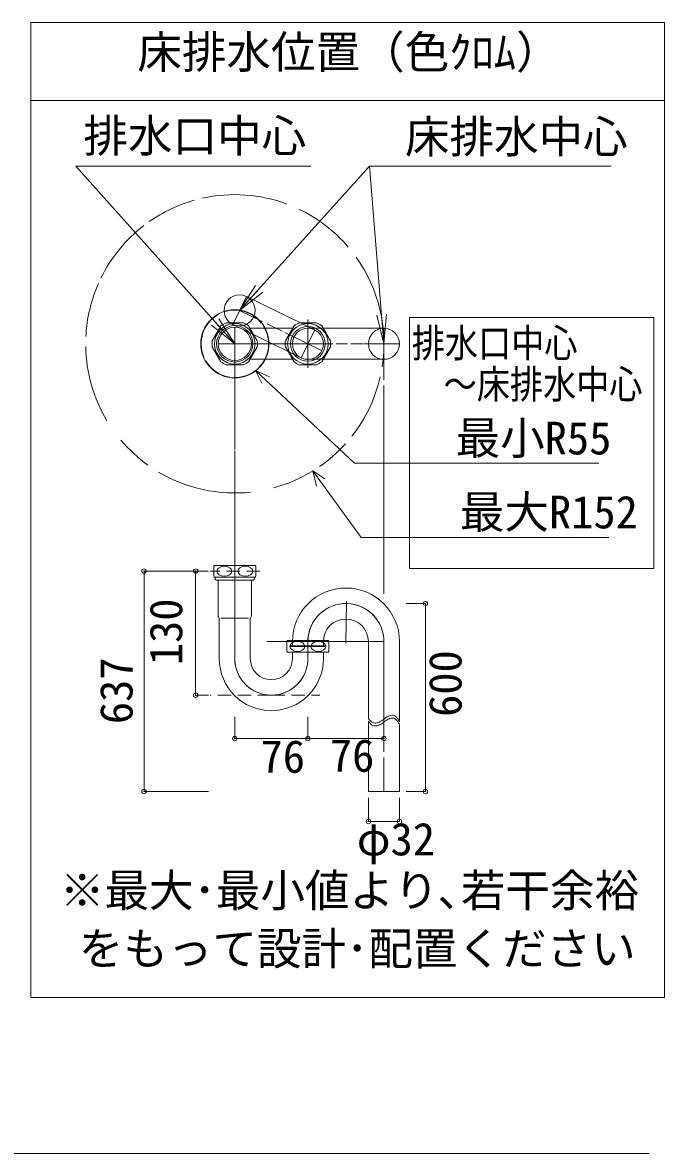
# Model space of a CAD drawing. Units: millimetres, scale not verified. Extents: x -1002 to 1009, y -687 to 676.
# Drawn here: x 721 to 1009, y -687 to -180 of the extents above; entities that cross this region are included whole.
import ezdxf
from ezdxf.enums import TextEntityAlignment as Align

# ---------------------------------------------------------------- set-up
doc = ezdxf.new("R2010")
doc.units = ezdxf.units.MM
doc.header["$LTSCALE"] = 5
doc.header["$PDMODE"] = 32
doc.header["$PDSIZE"] = 2
doc.linetypes.add('DASHED1', pattern=[1.8, 1.2, -0.6])
doc.layers.add('F-0', color=7, linetype='Continuous', lineweight=15)
doc.styles.add('ＭＳ ゴシック', font='')
doc.styles.get('ＭＳ ゴシック').set_extended_font_data('MS Gothic')

msp = doc.modelspace()

# ---------------------------------------------------------------- linework, layer by layer
at = {"layer": 'F-0'}
for p, q in [((724.516, -179.667), (724.516, -617.167)), ((1008.891, -179.667), (724.516, -179.667)), ((1008.891, -617.167), (1008.891, -179.667)), ((724.516, -214.667), (1008.891, -214.667)), ((744.669, -244.09), (850.23, -244.09)), ((816.071, -323.801), (744.669, -244.09)), ((818.218, -308.832), (876.575, -244.09)), ((876.575, -244.09), (985.024, -244.09)), ((876.575, -244.09), (905.004, -244.09)), ((883.009, -323.801), (876.575, -244.09)), ((818.218, -308.832), (825.38, -297.618)), ((818.218, -308.832), (827.005, -299.083)), ((821.269, -302.58), (815.166, -315.083)), ((818.218, -308.832), (828.63, -300.547)), ((821.269, -302.58), (851.935, -317.55)), ((828.42, -313.812), (818.218, -308.832)), ((816.071, -323.801), (807.314, -314.025)), ((816.071, -323.801), (808.944, -312.565)), ((819.943, -314.395), (812.2, -314.395)), ((852.756, -314.395), (845.012, -314.395)), ((848.884, -334.566), (848.884, -312.844)), ((883.009, -323.801), (879.773, -310.895)), ((883.009, -323.801), (881.953, -310.719)), ((883.009, -323.801), (884.133, -310.543)), ((894.452, -312.026), (894.452, -424.591)), ((894.452, -312.026), (1004.126, -312.026)), ((1004.126, -312.026), (1004.126, -424.591)), ((816.071, -323.801), (805.685, -315.484)), ((809.861, -315.745), (805.99, -322.451)), ((816.071, -316.364), (816.071, -334.566)), ((816.071, -316.366), (816.071, -331.239)), ((826.153, -322.451), (822.282, -315.745)), ((842.039, -316.845), (822.917, -316.845)), ((837.268, -318.131), (830.541, -314.847)), ((855.321, -326.943), (838.469, -318.717)), ((842.674, -315.745), (838.802, -322.451)), ((851.935, -317.55), (845.832, -330.052)), ((848.884, -332.442), (848.884, -315.16)), ((848.884, -316.845), (883.009, -316.845)), ((858.966, -322.451), (855.094, -315.745)), ((883.009, -330.757), (883.009, -316.845)), ((816.071, -323.801), (808.51, -323.801)), ((808.634, -323.801), (832.478, -323.801)), ((816.071, -323.801), (860.03, -323.801)), ((832.478, -323.801), (860.095, -323.801)), ((861.644, -323.801), (866.66, -323.801)), ((868.101, -323.801), (873.635, -323.801)), ((874.212, -323.801), (889.965, -323.801)), ((874.212, -323.801), (889.965, -323.801)), ((883.009, -323.801), (883.009, -340.141)), ((805.99, -325.151), (809.861, -331.857)), ((822.282, -331.857), (826.153, -325.151)), ((838.802, -325.151), (842.674, -331.857)), ((855.094, -331.857), (858.966, -325.151)), ((812.2, -333.207), (819.943, -333.207)), ((816.071, -331.239), (816.071, -343.823)), ((816.071, -371.147), (816.071, -334.566)), ((822.917, -330.757), (842.039, -330.757)), ((845.012, -333.207), (852.756, -333.207)), ((883.009, -330.757), (848.884, -330.757)), ((825.367, -335.722), (828.154, -341.526)), ((825.367, -335.722), (831.591, -338.57)), ((825.367, -335.722), (869.847, -377.322)), ((883.009, -342.516), (883.009, -359.614)), ((883.009, -343.655), (883.009, -360.785)), ((816.071, -351.413), (816.071, -370.54)), ((883.009, -360.346), (883.009, -392.997)), ((883.009, -363.421), (883.009, -393.582)), ((816.071, -377.827), (816.071, -401.508)), ((874.368, -377.322), (869.847, -377.322)), ((979.402, -377.322), (874.368, -377.322)), ((851.14, -380.817), (852.767, -387.643)), ((851.14, -380.817), (856.428, -384.422)), ((851.14, -380.817), (872.862, -410.751)), ((883.009, -393.436), (883.009, -401.049)), ((883.009, -397.243), (883.009, -419.059)), ((816.071, -404.848), (816.071, -465.584)), ((883.009, -405.284), (883.009, -434.656)), ((983.982, -410.751), (872.862, -410.751)), ((775.342, -425.763), (775.342, -524.677)), ((775.342, -425.763), (804.231, -425.763)), ((798.497, -425.763), (798.497, -481.455)), ((798.497, -425.763), (804.231, -425.763)), ((806.665, -423.588), (806.665, -428.109)), ((806.984, -423.223), (825.159, -423.223)), ((825.478, -428.109), (825.478, -423.588)), ((883.009, -424.622), (883.009, -435.949)), ((894.452, -424.591), (1004.126, -424.591)), ((825.15, -428.473), (806.984, -428.473)), ((806.984, -428.473), (806.993, -428.473)), ((806.984, -428.473), (806.993, -428.473)), ((807.321, -428.473), (807.321, -429.509)), ((808.634, -429.859), (808.634, -436.987)), ((824.471, -429.859), (816.071, -429.859)), ((823.509, -436.987), (823.509, -429.859)), ((824.821, -429.509), (824.471, -429.859)), ((824.821, -429.509), (824.821, -428.473)), ((825.15, -428.473), (825.159, -428.473)), ((808.634, -436.987), (808.634, -445.929)), ((816.071, -465.048), (816.071, -439.219)), ((823.509, -445.929), (823.509, -436.987)), ((866.179, -439.372), (865.938, -458.141)), ((901.62, -440.341), (892.957, -440.341)), ((901.62, -440.341), (901.62, -524.677)), ((809.057, -446.849), (808.728, -446.279)), ((823.415, -446.279), (823.086, -446.849)), ((809.115, -447.068), (809.115, -454.402)), ((809.855, -446.95), (816.071, -446.95)), ((816.071, -446.95), (822.288, -446.95)), ((823.028, -465.048), (823.028, -447.068)), ((809.115, -454.402), (809.115, -465.048)), ((848.893, -465.048), (848.893, -456.619)), ((883.018, -457.392), (830.384, -457.392)), ((839.478, -457.32), (839.478, -461.84)), ((839.797, -456.955), (857.971, -456.955)), ((841.118, -459.58), (841.118, -459.317)), ((841.118, -459.317), (848.884, -459.317)), ((841.49, -459.58), (841.118, -459.58)), ((856.65, -459.58), (841.49, -459.58)), ((841.928, -457.392), (841.928, -458.88)), ((848.884, -465.013), (848.884, -457.392)), ((848.884, -459.317), (856.65, -459.317)), ((855.84, -458.88), (855.84, -457.392)), ((856.65, -459.58), (856.65, -459.317)), ((858.29, -461.84), (858.29, -457.32)), ((876.053, -457.392), (876.053, -491.865)), ((883.009, -457.392), (883.009, -481.313)), ((883.009, -457.392), (883.009, -476.677)), ((889.965, -493.389), (889.965, -457.392)), ((857.962, -462.205), (839.797, -462.205)), ((839.797, -462.205), (839.806, -462.205)), ((841.928, -462.398), (841.928, -465.048)), ((855.84, -465.048), (855.84, -462.398)), ((798.497, -481.455), (804.231, -481.455)), ((883.009, -480.947), (883.009, -506.814)), ((816.071, -500.942), (816.071, -491.132)), ((848.893, -500.942), (848.893, -491.132)), ((883.009, -500.942), (883.009, -491.132)), ((876.053, -493.177), (876.053, -510.375)), ((816.071, -500.942), (848.893, -500.942)), ((848.893, -500.942), (883.009, -500.942)), ((876.053, -510.375), (876.053, -524.677)), ((883.009, -509.498), (883.009, -524.677)), ((775.342, -524.677), (804.231, -524.677)), ((876.053, -538.139), (876.053, -527.513)), ((889.965, -538.139), (889.965, -527.513)), ((901.62, -524.677), (892.957, -524.677)), ((876.053, -538.139), (889.965, -538.139)), ((724.516, -617.167), (1008.891, -617.167)), ((-1002.086, -687.064), (1002.034, -687.064))]:
    msp.add_line(p, q, dxfattribs=at)
at = {"layer": 'F-0', "linetype": 'DASHED1'}
for p, q in [((802.303, -425.763), (802.239, -425.763)), ((827.38, -425.763), (804.945, -425.763)), ((832.478, -481.455), (804.948, -481.455)), ((832.478, -481.455), (854.31, -481.455))]:
    msp.add_line(p, q, dxfattribs=at)
at = {"layer": 'F-0'}
for points in [[(851.935, -317.55), (845.832, -330.052), (815.166, -315.083)], [(816.071, -439.097), (816.071, -403.026), (816.071, -371.754)], [(816.071, -429.859), (807.671, -429.859), (807.321, -429.509)], [(876.053, -524.677), (889.965, -524.677), (889.965, -494.702)]]:
    msp.add_lwpolyline(points, dxfattribs=at)
for centre, radius in [((818.218, -308.832), 6.956), ((816.071, -323.801), 15.312), ((816.071, -323.801), 9.087), ((816.071, -323.801), 8.166), ((816.071, -323.801), 7.438), ((848.884, -323.801), 9.087), ((848.884, -323.801), 7.766), ((848.884, -323.801), 7.766), ((848.884, -323.801), 6.956), ((883.009, -323.801), 6.956)]:
    msp.add_circle(centre, radius, dxfattribs=at)
for centre, radius, start, end in [((816.071, -323.801), 66.938, 69.55176, 102.48458), ((816.071, -323.801), 66.938, 105.78741, 125.02387), ((816.071, -323.801), 66.938, 40.45346, 64.61694), ((816.071, -323.801), 66.938, 127.52212, 153.93512), ((816.071, -323.801), 66.938, 351.07633, 35.51055), ((816.071, -323.801), 66.938, 156.12741, 177.22121), ((816.071, -323.801), 15.117, 38.01873, 108.88428), ((816.071, -323.801), 15.117, 119.87082, 203.47911), ((816.071, -323.801), 10.172, 112.37215, 127.62785), ((816.071, -323.801), 10.172, 52.37215, 67.62785), ((848.884, -323.801), 10.172, 112.37215, 127.62785), ((848.884, -323.801), 10.172, 52.37215, 67.62785), ((816.071, -323.801), 15.117, 317.38555, 32.77859), ((816.071, -323.801), 10.172, 172.37215, 187.62785), ((816.071, -323.801), 10.172, 352.37215, 7.62785), ((848.884, -323.801), 10.172, 172.37215, 187.62785), ((848.884, -323.801), 10.172, 352.37215, 7.62785), ((816.071, -323.801), 66.938, 181.04134, 211.02681), ((816.071, -323.801), 15.117, 211.12095, 261.30647), ((816.071, -323.801), 10.172, 232.37215, 247.62785), ((816.071, -323.801), 10.172, 292.37215, 307.62785), ((848.884, -323.801), 10.172, 232.37215, 247.62785), ((848.884, -323.801), 10.172, 292.37215, 307.62785), ((816.071, -323.801), 15.117, 269.01468, 307.94515), ((816.071, -323.801), 66.938, 321.76369, 347.20103), ((816.071, -323.801), 66.938, 220.25424, 234.38576), ((816.071, -323.801), 66.938, 304.63473, 317.9845), ((816.071, -323.801), 66.938, 239.27946, 276.17448), ((816.071, -323.801), 66.938, 285.1851, 301.59392), ((816.071, -323.801), 66.938, 274.56964, 274.58397), ((809.618, -425.848), 3.719, 135.09913, 142.57199), ((822.525, -425.848), 3.719, 37.42801, 44.90087), ((809.618, -425.848), 3.719, 217.42801, 224.90087), ((822.525, -425.848), 3.719, 315.09913, 322.57199), ((865.946, -457.392), 24.019, 0, 180), ((865.946, -457.392), 17.062, 87.94387, 180), ((865.946, -457.392), 17.071, 0, 177.40546), ((865.946, -457.392), 17.062, 0, 87.94387), ((809.334, -445.929), 0.7, 180, 210), ((822.809, -445.929), 0.7, 330, 0), ((808.678, -447.068), 0.438, 0, 30), ((823.465, -447.068), 0.438, 150, 180), ((865.946, -457.392), 10.106, 0, 180), ((842.431, -459.58), 3.719, 135.09913, 142.57199), ((841.49, -458.88), 0.438, 270, 0), ((856.278, -458.88), 0.438, 180, 270), ((855.337, -459.58), 3.719, 37.42801, 44.90087), ((832.478, -465.048), 23.363, 180, 0), ((832.478, -465.048), 16.406, 180, 270), ((832.478, -465.048), 16.415, 181.87086, 0), ((832.478, -465.048), 9.45, 180, 0), ((832.478, -465.048), 16.406, 270, 0), ((842.431, -459.58), 3.719, 217.42801, 224.90087), ((841.49, -462.398), 0.438, 0, 26.17755), ((856.278, -462.398), 0.438, 150, 180), ((855.337, -459.58), 3.719, 315.09913, 322.57199), ((881.369, -488.449), 6.319, 212.72203, 226.60953), ((942.927, -577.745), 104.441, 124.52174, 125.14879), ((892.127, -503.848), 14.767, 120.34038, 124.6107), ((887.925, -496.612), 6.4, 111.45266, 120.60102), ((887.925, -497.925), 6.4, 111.45266, 120.60102), ((886.844, -493.804), 3.391, 96.00772, 111.8117), ((886.844, -495.117), 3.391, 96.00772, 111.8117), ((886.726, -492.795), 2.375, 73.97913, 95.71073), ((886.726, -494.107), 2.375, 73.97913, 95.71073), ((886.557, -493.123), 2.738, 51.5772, 72.48176), ((886.557, -494.435), 2.738, 51.5772, 72.48176), ((885.13, -494.734), 4.889, 35.29043, 50.21011), ((880.716, -497.691), 10.201, 24.94423, 34.52454), ((881.369, -489.761), 6.319, 212.72203, 226.60953), ((879.489, -490.519), 3.523, 225.702, 245.03152), ((879.489, -491.832), 3.523, 225.702, 245.03152), ((879.145, -491.276), 2.692, 244.86394, 266.31233), ((879.145, -492.589), 2.692, 244.86394, 266.31233), ((879.154, -490.782), 3.186, 266.722, 284.24596), ((879.154, -492.094), 3.186, 266.722, 284.24596), ((878.657, -488.911), 5.122, 284.48835, 295.96465), ((878.657, -490.224), 5.122, 284.48835, 295.96465), ((876.655, -484.818), 9.678, 296.00867, 302.489), ((876.655, -486.131), 9.678, 296.00867, 302.489), ((868.799, -472.463), 24.32, 302.46715, 305.15235), ((868.799, -473.775), 24.32, 302.46715, 305.15235), ((942.927, -579.057), 104.441, 124.52174, 125.14879), ((892.127, -505.161), 14.767, 120.34038, 124.6107), ((885.13, -496.047), 4.889, 35.29043, 50.21011), ((880.716, -499.004), 10.201, 24.94423, 34.52454)]:
    msp.add_arc(centre, radius, start, end, dxfattribs=at)
for centre in [(811.368, -425.848), (820.775, -425.848), (844.181, -459.58), (853.587, -459.58)]:
    msp.add_ellipse(centre, major_axis=(3.353, 0), ratio=0.674074, dxfattribs=at)
for p in [(775.342, -425.763), (798.497, -425.763), (901.62, -440.341), (798.497, -481.455), (816.071, -500.942), (848.893, -500.942), (883.009, -500.942), (775.342, -524.677), (901.62, -524.677), (876.053, -538.139), (889.965, -538.139)]:
    msp.add_point(p, dxfattribs=at)

# ---------------------------------------------------------------- texts
at = {"layer": 'F-0', "style": 'ＭＳ ゴシック'}
for s, p in [('床排水位置（色ｸﾛﾑ）', (772.336, -204.592)), ('排水口中心', (748.133, -242.177)), ('床排水中心', (892.428, -242.555)), ('最小R55', (915.181, -377.83)), ('最大R152', (917.09, -411.01)), ('76', (827.646, -520.66)), ('76', (858.74, -520.237)), ('φ32', (870.823, -557.746)), ('※最大･最小値より､若干余裕', (737.579, -580.777)), ('をもって設計･配置ください', (746.032, -606.884))]:
    msp.add_text(s, height=14.66, dxfattribs=at).set_placement(p, align=Align.BOTTOM_LEFT)
at = {"layer": 'F-0', "style": 'ＭＳ ゴシック', "width": 0.85}
for s, p in [('排水口中心', (895.51, -333.724)), ('～床排水中心', (909.803, -352.218))]:
    msp.add_text(s, height=12.83, dxfattribs=at).set_placement(p, align=Align.BOTTOM_LEFT)
at = {"layer": 'F-0', "style": 'ＭＳ ゴシック'}
for s, p in [('130', (796.868, -467.997)), ('637', (774.582, -494.439)), ('600', (922.242, -491.209))]:
    msp.add_text(s, height=14.66, rotation=90, dxfattribs=at).set_placement(p, align=Align.BOTTOM_LEFT)

doc.saveas('drawing.dxf')
